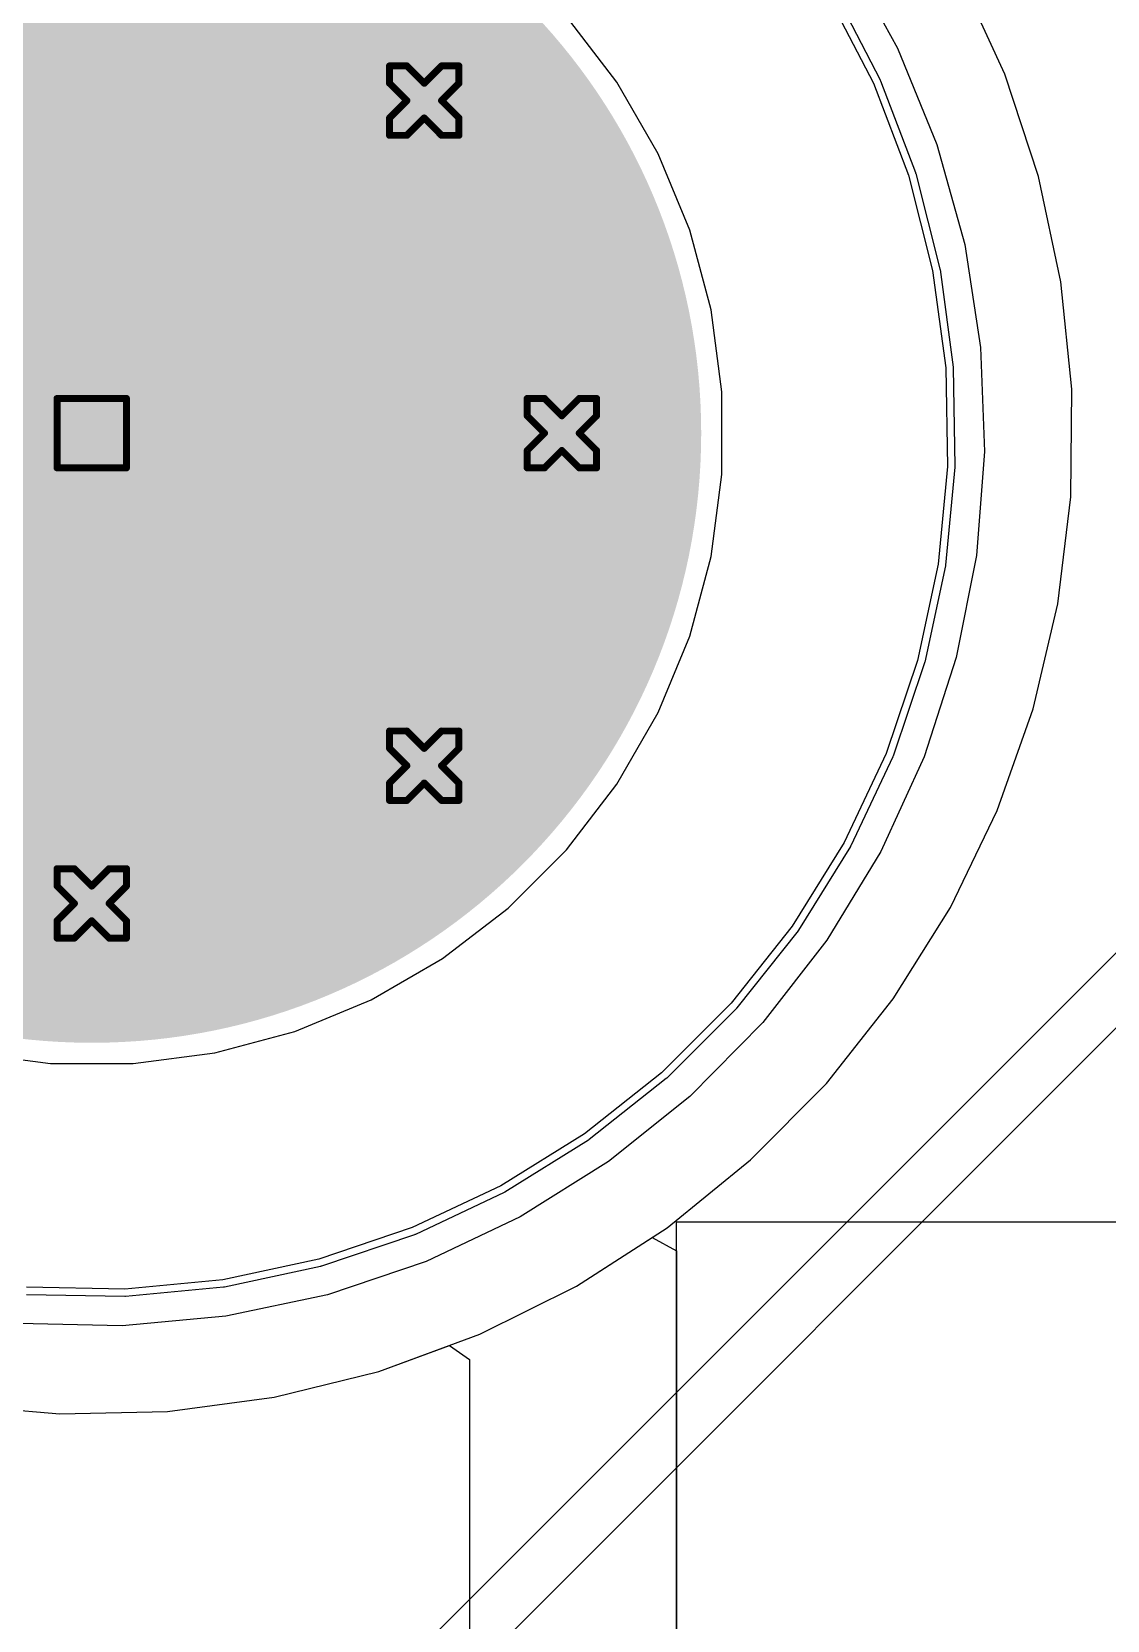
# Model space of a CAD drawing. Header units: inches. Extents: x 0 to 5379, y 0 to 5429.
# Drawn here: x 5.56 to 13.43, y 205.31 to 216.94 of the extents above; entities that cross this region are included whole.
import ezdxf

# ---------------------------------------------------------------- set-up
doc = ezdxf.new("R2010")
doc.units = ezdxf.units.IN
for name, color, linetype in [('Bottom Layer', 5, 'Continuous'), ('Bottom Solder', 6, 'Continuous'), ('Drill Drawing', 1, 'Continuous'), ('GND01', 16, 'Continuous'), ('GND02', 76, 'Continuous'), ('Multi-Layer', 9, 'Continuous'), ('Pad Holes', 156, 'Continuous'), ('PWR', 156, 'Continuous'), ('SIG 01', 90, 'Continuous'), ('Top Layer', 1, 'Continuous'), ('Top Solder', 216, 'Continuous'), ('Via Holes', 16, 'Continuous')]:
    doc.layers.add(name, color=color, linetype=linetype)

msp = doc.modelspace()

# ---------------------------------------------------------------- hatches: boundary and pattern name
at = {"layer": 'Bottom Layer'}
h = msp.add_hatch(color=5, dxfattribs=at)
edge = h.paths.add_edge_path()
edge.add_arc((6, 214), 4.36, 0, 360)
h = msp.add_hatch(color=5, dxfattribs=at)
edge = h.paths.add_edge_path()
edge.add_arc((8.434, 216.434), 0.3, 0, 360)
h = msp.add_hatch(color=5, dxfattribs=at)
edge = h.paths.add_edge_path()
edge.add_arc((9.442, 214), 0.3, 0, 360)
h = msp.add_hatch(color=5, dxfattribs=at)
edge = h.paths.add_edge_path()
edge.add_arc((8.434, 211.566), 0.3, 0, 360)
h = msp.add_hatch(color=5, dxfattribs=at)
edge = h.paths.add_edge_path()
edge.add_arc((6, 210.558), 0.3, 0, 360)
at = {"layer": 'Bottom Solder'}
h = msp.add_hatch(color=6, dxfattribs=at)
edge = h.paths.add_edge_path()
edge.add_arc((6, 214), 4.462, 0, 360)
h = msp.add_hatch(color=6, dxfattribs=at)
edge = h.paths.add_edge_path()
edge.add_arc((8.434, 216.434), 0.402, 0, 360)
h = msp.add_hatch(color=6, dxfattribs=at)
edge = h.paths.add_edge_path()
edge.add_arc((9.442, 214), 0.402, 0, 360)
h = msp.add_hatch(color=6, dxfattribs=at)
edge = h.paths.add_edge_path()
edge.add_arc((8.434, 211.566), 0.402, 0, 360)
h = msp.add_hatch(color=6, dxfattribs=at)
edge = h.paths.add_edge_path()
edge.add_arc((6, 210.558), 0.402, 0, 360)
at = {"layer": 'GND01'}
h = msp.add_hatch(color=16, dxfattribs=at)
edge = h.paths.add_edge_path()
edge.add_arc((6, 214), 4.36, 0, 360)
h = msp.add_hatch(color=16, dxfattribs=at)
edge = h.paths.add_edge_path()
edge.add_arc((8.434, 216.434), 0.3, 0, 360)
h = msp.add_hatch(color=16, dxfattribs=at)
edge = h.paths.add_edge_path()
edge.add_arc((9.442, 214), 0.3, 0, 360)
h = msp.add_hatch(color=16, dxfattribs=at)
edge = h.paths.add_edge_path()
edge.add_arc((8.434, 211.566), 0.3, 0, 360)
h = msp.add_hatch(color=16, dxfattribs=at)
edge = h.paths.add_edge_path()
edge.add_arc((6, 210.558), 0.3, 0, 360)
at = {"layer": 'GND02'}
h = msp.add_hatch(color=76, dxfattribs=at)
edge = h.paths.add_edge_path()
edge.add_arc((6, 214), 4.36, 0, 360)
h = msp.add_hatch(color=76, dxfattribs=at)
edge = h.paths.add_edge_path()
edge.add_arc((8.434, 216.434), 0.3, 0, 360)
h = msp.add_hatch(color=76, dxfattribs=at)
edge = h.paths.add_edge_path()
edge.add_arc((9.442, 214), 0.3, 0, 360)
h = msp.add_hatch(color=76, dxfattribs=at)
edge = h.paths.add_edge_path()
edge.add_arc((8.434, 211.566), 0.3, 0, 360)
h = msp.add_hatch(color=76, dxfattribs=at)
edge = h.paths.add_edge_path()
edge.add_arc((6, 210.558), 0.3, 0, 360)
at = {"layer": 'Multi-Layer'}
h = msp.add_hatch(color=9, dxfattribs=at)
edge = h.paths.add_edge_path()
edge.add_arc((6, 214), 4.36, 0, 360)
at = {"layer": 'Pad Holes'}
h = msp.add_hatch(color=7, dxfattribs=at)
edge = h.paths.add_edge_path()
edge.add_arc((6, 214), 2.5, 0, 360)
at = {"layer": 'PWR'}
h = msp.add_hatch(color=156, dxfattribs=at)
edge = h.paths.add_edge_path()
edge.add_arc((6, 214), 4.36, 0, 360)
h = msp.add_hatch(color=156, dxfattribs=at)
edge = h.paths.add_edge_path()
edge.add_arc((8.434, 216.434), 0.3, 0, 360)
h = msp.add_hatch(color=156, dxfattribs=at)
edge = h.paths.add_edge_path()
edge.add_arc((9.442, 214), 0.3, 0, 360)
h = msp.add_hatch(color=156, dxfattribs=at)
edge = h.paths.add_edge_path()
edge.add_arc((8.434, 211.566), 0.3, 0, 360)
h = msp.add_hatch(color=156, dxfattribs=at)
edge = h.paths.add_edge_path()
edge.add_arc((6, 210.558), 0.3, 0, 360)
at = {"layer": 'SIG 01'}
h = msp.add_hatch(color=90, dxfattribs=at)
edge = h.paths.add_edge_path()
edge.add_arc((6, 214), 4.36, 0, 360)
h = msp.add_hatch(color=90, dxfattribs=at)
edge = h.paths.add_edge_path()
edge.add_arc((8.434, 216.434), 0.3, 0, 360)
h = msp.add_hatch(color=90, dxfattribs=at)
edge = h.paths.add_edge_path()
edge.add_arc((9.442, 214), 0.3, 0, 360)
h = msp.add_hatch(color=90, dxfattribs=at)
edge = h.paths.add_edge_path()
edge.add_arc((8.434, 211.566), 0.3, 0, 360)
h = msp.add_hatch(color=90, dxfattribs=at)
edge = h.paths.add_edge_path()
edge.add_arc((6, 210.558), 0.3, 0, 360)
at = {"layer": 'Top Layer'}
h = msp.add_hatch(color=1, dxfattribs=at)
edge = h.paths.add_edge_path()
edge.add_arc((6, 214), 4.36, 0, 360)
h = msp.add_hatch(color=1, dxfattribs=at)
edge = h.paths.add_edge_path()
edge.add_arc((8.434, 216.434), 0.3, 0, 360)
h = msp.add_hatch(color=1, dxfattribs=at)
edge = h.paths.add_edge_path()
edge.add_arc((9.442, 214), 0.3, 0, 360)
h = msp.add_hatch(color=1, dxfattribs=at)
edge = h.paths.add_edge_path()
edge.add_arc((8.434, 211.566), 0.3, 0, 360)
h = msp.add_hatch(color=1, dxfattribs=at)
edge = h.paths.add_edge_path()
edge.add_arc((6, 210.558), 0.3, 0, 360)
at = {"layer": 'Top Solder'}
h = msp.add_hatch(color=216, dxfattribs=at)
edge = h.paths.add_edge_path()
edge.add_arc((6, 214), 4.462, 0, 360)
h = msp.add_hatch(color=216, dxfattribs=at)
edge = h.paths.add_edge_path()
edge.add_arc((8.434, 216.434), 0.402, 0, 360)
h = msp.add_hatch(color=216, dxfattribs=at)
edge = h.paths.add_edge_path()
edge.add_arc((9.442, 214), 0.402, 0, 360)
h = msp.add_hatch(color=216, dxfattribs=at)
edge = h.paths.add_edge_path()
edge.add_arc((8.434, 211.566), 0.402, 0, 360)
h = msp.add_hatch(color=216, dxfattribs=at)
edge = h.paths.add_edge_path()
edge.add_arc((6, 210.558), 0.402, 0, 360)
at = {"layer": 'Via Holes'}
h = msp.add_hatch(color=7, dxfattribs=at)
edge = h.paths.add_edge_path()
edge.add_arc((8.434, 216.434), 0.15, 0, 360)
h = msp.add_hatch(color=7, dxfattribs=at)
edge = h.paths.add_edge_path()
edge.add_arc((9.442, 214), 0.15, 0, 360)
h = msp.add_hatch(color=7, dxfattribs=at)
edge = h.paths.add_edge_path()
edge.add_arc((8.434, 211.566), 0.15, 0, 360)
h = msp.add_hatch(color=7, dxfattribs=at)
edge = h.paths.add_edge_path()
edge.add_arc((6, 210.558), 0.15, 0, 360)

# ---------------------------------------------------------------- linework, layer by layer
at = {"layer": 'Bottom Layer'}
for p, q in [((11.531, 217.487), (11.899, 216.819)), ((12.684, 216.627), (12.355, 217.344)), ((12.684, 216.627), (12.355, 217.344)), ((11.392, 217.2), (11.723, 216.561)), ((11.899, 216.819), (12.187, 216.114)), ((12.932, 215.878), (12.684, 216.627)), ((12.932, 215.878), (12.684, 216.627)), ((11.723, 216.561), (11.979, 215.888)), ((12.187, 216.114), (12.391, 215.38)), ((11.979, 215.888), (12.156, 215.19)), ((13.096, 215.107), (12.932, 215.878)), ((13.096, 215.107), (12.932, 215.878)), ((12.391, 215.38), (12.508, 214.627)), ((12.156, 215.19), (12.252, 214.477)), ((13.175, 214.322), (13.096, 215.107)), ((13.175, 214.322), (13.096, 215.107)), ((12.508, 214.627), (12.537, 213.865)), ((12.252, 214.477), (12.265, 213.757)), ((13.167, 213.533), (13.175, 214.322)), ((13.167, 213.533), (13.175, 214.322)), ((12.537, 213.865), (12.477, 213.105)), ((12.265, 213.757), (12.196, 213.04)), ((13.072, 212.75), (13.167, 213.533)), ((13.072, 212.75), (13.167, 213.533)), ((12.196, 213.04), (12.045, 212.336)), ((12.477, 213.105), (12.328, 212.358)), ((12.892, 211.982), (13.072, 212.75)), ((12.892, 211.982), (13.072, 212.75)), ((12.045, 212.336), (11.815, 211.655)), ((12.328, 212.358), (12.094, 211.632)), ((12.63, 211.238), (12.892, 211.982)), ((12.63, 211.238), (12.892, 211.982)), ((11.815, 211.655), (11.508, 211.004)), ((12.094, 211.632), (11.777, 210.939)), ((12.287, 210.528), (12.63, 211.238)), ((12.287, 210.528), (12.63, 211.238)), ((11.508, 211.004), (11.128, 210.392)), ((11.777, 210.939), (11.382, 210.288)), ((11.868, 209.86), (12.287, 210.528)), ((11.868, 209.86), (12.287, 210.528)), ((11.128, 210.392), (10.681, 209.828)), ((11.382, 210.288), (10.913, 209.687)), ((11.379, 209.241), (11.868, 209.86)), ((11.379, 209.241), (11.868, 209.86)), ((10.681, 209.828), (10.172, 209.319)), ((10.913, 209.687), (10.378, 209.144)), ((10.172, 209.319), (9.608, 208.872)), ((10.824, 208.68), (11.379, 209.241)), ((10.824, 208.68), (11.379, 209.241)), ((10.378, 209.144), (9.783, 208.668)), ((9.608, 208.872), (8.996, 208.492)), ((9.783, 208.668), (9.137, 208.264)), ((10.212, 208.183), (10.824, 208.68)), ((10.212, 208.183), (10.824, 208.68)), ((8.996, 208.492), (8.345, 208.185)), ((9.137, 208.264), (8.448, 207.938)), ((8.345, 208.185), (7.663, 207.955)), ((9.548, 207.756), (10.212, 208.183)), ((9.548, 207.756), (10.212, 208.183)), ((7.663, 207.955), (6.959, 207.804)), ((8.448, 207.938), (7.726, 207.694)), ((6.959, 207.804), (6.243, 207.735)), ((6.243, 207.735), (5.523, 207.748)), ((7.726, 207.694), (6.981, 207.536)), ((8.842, 207.405), (9.548, 207.756)), ((8.842, 207.405), (9.548, 207.756)), ((6.981, 207.536), (6.222, 207.466)), ((6.222, 207.466), (5.46, 207.484)), ((8.102, 207.133), (8.842, 207.405)), ((8.102, 207.133), (8.842, 207.405)), ((7.336, 206.944), (8.102, 207.133)), ((7.336, 206.944), (8.102, 207.133)), ((4.98, 206.891), (5.765, 206.822)), ((4.98, 206.891), (5.765, 206.822)), ((5.765, 206.822), (6.554, 206.84)), ((5.765, 206.822), (6.554, 206.84)), ((6.554, 206.84), (7.336, 206.944)), ((6.554, 206.84), (7.336, 206.944))]:
    msp.add_line(p, q, dxfattribs=at)
at = {"layer": 'Bottom Solder'}
for p, q in [((11.441, 217.225), (11.772, 216.586)), ((11.772, 216.586), (11.773, 216.583)), ((11.773, 216.583), (11.775, 216.58)), ((11.775, 216.58), (12.031, 215.907)), ((12.031, 215.907), (12.031, 215.904)), ((12.031, 215.904), (12.033, 215.901)), ((12.033, 215.901), (12.21, 215.203)), ((12.21, 215.203), (12.209, 215.2)), ((12.209, 215.2), (12.211, 215.197)), ((12.211, 215.197), (12.307, 214.484)), ((12.307, 214.484), (12.306, 214.481)), ((12.306, 214.481), (12.307, 214.478)), ((12.307, 214.478), (12.32, 213.758)), ((12.32, 213.752), (12.251, 213.035)), ((12.32, 213.758), (12.319, 213.755)), ((12.319, 213.755), (12.32, 213.752)), ((12.25, 213.029), (12.099, 212.325)), ((12.251, 213.035), (12.25, 213.032)), ((12.25, 213.032), (12.25, 213.029)), ((12.098, 212.319), (11.867, 211.637)), ((12.099, 212.325), (12.097, 212.322)), ((12.097, 212.322), (12.098, 212.319)), ((11.865, 211.631), (11.558, 210.98)), ((11.867, 211.637), (11.865, 211.634)), ((11.865, 211.634), (11.865, 211.631)), ((11.555, 210.974), (11.175, 210.363)), ((11.558, 210.98), (11.555, 210.978)), ((11.555, 210.978), (11.555, 210.974)), ((11.171, 210.358), (10.724, 209.794)), ((11.172, 210.361), (11.171, 210.358)), ((11.175, 210.363), (11.172, 210.361)), ((10.72, 209.789), (10.211, 209.28)), ((10.721, 209.792), (10.72, 209.789)), ((10.724, 209.794), (10.721, 209.792)), ((10.208, 209.279), (10.206, 209.276)), ((10.211, 209.28), (10.208, 209.279)), ((10.206, 209.276), (9.642, 208.829)), ((9.637, 208.825), (9.025, 208.445)), ((9.639, 208.828), (9.637, 208.825)), ((9.642, 208.829), (9.639, 208.828)), ((9.02, 208.442), (8.369, 208.135)), ((9.022, 208.445), (9.02, 208.442)), ((9.025, 208.445), (9.022, 208.445)), ((8.363, 208.133), (7.681, 207.902)), ((8.365, 208.135), (8.363, 208.133)), ((8.369, 208.135), (8.365, 208.135)), ((7.675, 207.901), (6.971, 207.75)), ((7.677, 207.903), (7.675, 207.901)), ((7.681, 207.902), (7.677, 207.903)), ((6.242, 207.68), (5.522, 207.693)), ((6.245, 207.681), (6.242, 207.68)), ((6.248, 207.68), (6.245, 207.681)), ((6.965, 207.749), (6.248, 207.68)), ((6.968, 207.75), (6.965, 207.749)), ((6.971, 207.75), (6.968, 207.75))]:
    msp.add_line(p, q, dxfattribs=at)
at = {"layer": 'Drill Drawing'}
for points in [[(8.18, 216.561, 0.0508, 0.0508, 0), (8.18, 216.688, 0.0508, 0.0508, 0)], [(8.18, 216.688, 0.0508, 0.0508, 0), (8.307, 216.688, 0.0508, 0.0508, 0)], [(8.307, 216.688, 0.0508, 0.0508, 0), (8.434, 216.561, 0.0508, 0.0508, 0)], [(8.434, 216.561, 0.0508, 0.0508, 0), (8.561, 216.688, 0.0508, 0.0508, 0)], [(8.561, 216.688, 0.0508, 0.0508, 0), (8.688, 216.688, 0.0508, 0.0508, 0)], [(8.688, 216.561, 0.0508, 0.0508, 0), (8.688, 216.688, 0.0508, 0.0508, 0)], [(8.18, 216.561, 0.0508, 0.0508, 0), (8.307, 216.434, 0.0508, 0.0508, 0)], [(8.561, 216.434, 0.0508, 0.0508, 0), (8.688, 216.561, 0.0508, 0.0508, 0)], [(8.18, 216.307, 0.0508, 0.0508, 0), (8.307, 216.434, 0.0508, 0.0508, 0)], [(8.561, 216.434, 0.0508, 0.0508, 0), (8.688, 216.307, 0.0508, 0.0508, 0)], [(8.18, 216.18, 0.0508, 0.0508, 0), (8.18, 216.307, 0.0508, 0.0508, 0)], [(8.307, 216.18, 0.0508, 0.0508, 0), (8.434, 216.307, 0.0508, 0.0508, 0)], [(8.434, 216.307, 0.0508, 0.0508, 0), (8.561, 216.18, 0.0508, 0.0508, 0)], [(8.688, 216.18, 0.0508, 0.0508, 0), (8.688, 216.307, 0.0508, 0.0508, 0)], [(8.18, 216.18, 0.0508, 0.0508, 0), (8.307, 216.18, 0.0508, 0.0508, 0)], [(8.561, 216.18, 0.0508, 0.0508, 0), (8.688, 216.18, 0.0508, 0.0508, 0)], [(5.746, 214.254, 0.0508, 0.0508, 0), (6.254, 214.254, 0.0508, 0.0508, 0)], [(5.746, 213.746, 0.0508, 0.0508, 0), (5.746, 214.254, 0.0508, 0.0508, 0)], [(6.254, 213.746, 0.0508, 0.0508, 0), (6.254, 214.254, 0.0508, 0.0508, 0)], [(9.188, 214.127, 0.0508, 0.0508, 0), (9.188, 214.254, 0.0508, 0.0508, 0)], [(9.188, 214.254, 0.0508, 0.0508, 0), (9.315, 214.254, 0.0508, 0.0508, 0)], [(9.315, 214.254, 0.0508, 0.0508, 0), (9.442, 214.127, 0.0508, 0.0508, 0)], [(9.442, 214.127, 0.0508, 0.0508, 0), (9.569, 214.254, 0.0508, 0.0508, 0)], [(9.569, 214.254, 0.0508, 0.0508, 0), (9.696, 214.254, 0.0508, 0.0508, 0)], [(9.696, 214.127, 0.0508, 0.0508, 0), (9.696, 214.254, 0.0508, 0.0508, 0)], [(9.188, 214.127, 0.0508, 0.0508, 0), (9.315, 214, 0.0508, 0.0508, 0)], [(9.569, 214, 0.0508, 0.0508, 0), (9.696, 214.127, 0.0508, 0.0508, 0)], [(9.188, 213.873, 0.0508, 0.0508, 0), (9.315, 214, 0.0508, 0.0508, 0)], [(9.569, 214, 0.0508, 0.0508, 0), (9.696, 213.873, 0.0508, 0.0508, 0)], [(9.188, 213.746, 0.0508, 0.0508, 0), (9.188, 213.873, 0.0508, 0.0508, 0)], [(9.315, 213.746, 0.0508, 0.0508, 0), (9.442, 213.873, 0.0508, 0.0508, 0)], [(9.442, 213.873, 0.0508, 0.0508, 0), (9.569, 213.746, 0.0508, 0.0508, 0)], [(9.696, 213.746, 0.0508, 0.0508, 0), (9.696, 213.873, 0.0508, 0.0508, 0)], [(5.746, 213.746, 0.0508, 0.0508, 0), (6.254, 213.746, 0.0508, 0.0508, 0)], [(9.188, 213.746, 0.0508, 0.0508, 0), (9.315, 213.746, 0.0508, 0.0508, 0)], [(9.569, 213.746, 0.0508, 0.0508, 0), (9.696, 213.746, 0.0508, 0.0508, 0)], [(8.18, 211.693, 0.0508, 0.0508, 0), (8.18, 211.82, 0.0508, 0.0508, 0)], [(8.18, 211.82, 0.0508, 0.0508, 0), (8.307, 211.82, 0.0508, 0.0508, 0)], [(8.307, 211.82, 0.0508, 0.0508, 0), (8.434, 211.693, 0.0508, 0.0508, 0)], [(8.434, 211.693, 0.0508, 0.0508, 0), (8.561, 211.82, 0.0508, 0.0508, 0)], [(8.561, 211.82, 0.0508, 0.0508, 0), (8.688, 211.82, 0.0508, 0.0508, 0)], [(8.688, 211.693, 0.0508, 0.0508, 0), (8.688, 211.82, 0.0508, 0.0508, 0)], [(8.18, 211.693, 0.0508, 0.0508, 0), (8.307, 211.566, 0.0508, 0.0508, 0)], [(8.561, 211.566, 0.0508, 0.0508, 0), (8.688, 211.693, 0.0508, 0.0508, 0)], [(8.18, 211.439, 0.0508, 0.0508, 0), (8.307, 211.566, 0.0508, 0.0508, 0)], [(8.561, 211.566, 0.0508, 0.0508, 0), (8.688, 211.439, 0.0508, 0.0508, 0)], [(8.18, 211.312, 0.0508, 0.0508, 0), (8.18, 211.439, 0.0508, 0.0508, 0)], [(8.307, 211.312, 0.0508, 0.0508, 0), (8.434, 211.439, 0.0508, 0.0508, 0)], [(8.434, 211.439, 0.0508, 0.0508, 0), (8.561, 211.312, 0.0508, 0.0508, 0)], [(8.688, 211.312, 0.0508, 0.0508, 0), (8.688, 211.439, 0.0508, 0.0508, 0)], [(8.18, 211.312, 0.0508, 0.0508, 0), (8.307, 211.312, 0.0508, 0.0508, 0)], [(8.561, 211.312, 0.0508, 0.0508, 0), (8.688, 211.312, 0.0508, 0.0508, 0)], [(5.746, 210.685, 0.0508, 0.0508, 0), (5.746, 210.812, 0.0508, 0.0508, 0)], [(5.746, 210.812, 0.0508, 0.0508, 0), (5.873, 210.812, 0.0508, 0.0508, 0)], [(5.873, 210.812, 0.0508, 0.0508, 0), (6, 210.685, 0.0508, 0.0508, 0)], [(6, 210.685, 0.0508, 0.0508, 0), (6.127, 210.812, 0.0508, 0.0508, 0)], [(6.127, 210.812, 0.0508, 0.0508, 0), (6.254, 210.812, 0.0508, 0.0508, 0)], [(6.254, 210.685, 0.0508, 0.0508, 0), (6.254, 210.812, 0.0508, 0.0508, 0)], [(5.746, 210.685, 0.0508, 0.0508, 0), (5.873, 210.558, 0.0508, 0.0508, 0)], [(6.127, 210.558, 0.0508, 0.0508, 0), (6.254, 210.685, 0.0508, 0.0508, 0)], [(5.746, 210.431, 0.0508, 0.0508, 0), (5.873, 210.558, 0.0508, 0.0508, 0)], [(6.127, 210.558, 0.0508, 0.0508, 0), (6.254, 210.431, 0.0508, 0.0508, 0)], [(5.746, 210.304, 0.0508, 0.0508, 0), (5.746, 210.431, 0.0508, 0.0508, 0)], [(5.873, 210.304, 0.0508, 0.0508, 0), (6, 210.431, 0.0508, 0.0508, 0)], [(6, 210.431, 0.0508, 0.0508, 0), (6.127, 210.304, 0.0508, 0.0508, 0)], [(6.254, 210.304, 0.0508, 0.0508, 0), (6.254, 210.431, 0.0508, 0.0508, 0)], [(5.746, 210.304, 0.0508, 0.0508, 0), (5.873, 210.304, 0.0508, 0.0508, 0)], [(6.127, 210.304, 0.0508, 0.0508, 0), (6.254, 210.304, 0.0508, 0.0508, 0)]]:
    msp.add_lwpolyline(points, format="xyseb", dxfattribs=at)
for points in [[(8.167, 216.688, 0.0254, 0.0254, 1), (8.193, 216.688, 0.0254, 0.0254, 1)], [(8.167, 216.688, 0.0254, 0.0254, 1), (8.193, 216.688, 0.0254, 0.0254, 1)], [(8.294, 216.688, 0.0254, 0.0254, 1), (8.32, 216.688, 0.0254, 0.0254, 1)], [(8.294, 216.688, 0.0254, 0.0254, 1), (8.32, 216.688, 0.0254, 0.0254, 1)], [(8.548, 216.688, 0.0254, 0.0254, 1), (8.574, 216.688, 0.0254, 0.0254, 1)], [(8.548, 216.688, 0.0254, 0.0254, 1), (8.574, 216.688, 0.0254, 0.0254, 1)], [(8.675, 216.688, 0.0254, 0.0254, 1), (8.701, 216.688, 0.0254, 0.0254, 1)], [(8.675, 216.688, 0.0254, 0.0254, 1), (8.701, 216.688, 0.0254, 0.0254, 1)], [(8.167, 216.561, 0.0254, 0.0254, 1), (8.193, 216.561, 0.0254, 0.0254, 1)], [(8.167, 216.561, 0.0254, 0.0254, 1), (8.193, 216.561, 0.0254, 0.0254, 1)], [(8.421, 216.561, 0.0254, 0.0254, 1), (8.447, 216.561, 0.0254, 0.0254, 1)], [(8.421, 216.561, 0.0254, 0.0254, 1), (8.447, 216.561, 0.0254, 0.0254, 1)], [(8.675, 216.561, 0.0254, 0.0254, 1), (8.701, 216.561, 0.0254, 0.0254, 1)], [(8.675, 216.561, 0.0254, 0.0254, 1), (8.701, 216.561, 0.0254, 0.0254, 1)], [(8.294, 216.434, 0.0254, 0.0254, 1), (8.32, 216.434, 0.0254, 0.0254, 1)], [(8.294, 216.434, 0.0254, 0.0254, 1), (8.32, 216.434, 0.0254, 0.0254, 1)], [(8.548, 216.434, 0.0254, 0.0254, 1), (8.574, 216.434, 0.0254, 0.0254, 1)], [(8.548, 216.434, 0.0254, 0.0254, 1), (8.574, 216.434, 0.0254, 0.0254, 1)], [(8.167, 216.307, 0.0254, 0.0254, 1), (8.193, 216.307, 0.0254, 0.0254, 1)], [(8.167, 216.307, 0.0254, 0.0254, 1), (8.193, 216.307, 0.0254, 0.0254, 1)], [(8.421, 216.307, 0.0254, 0.0254, 1), (8.447, 216.307, 0.0254, 0.0254, 1)], [(8.421, 216.307, 0.0254, 0.0254, 1), (8.447, 216.307, 0.0254, 0.0254, 1)], [(8.675, 216.307, 0.0254, 0.0254, 1), (8.701, 216.307, 0.0254, 0.0254, 1)], [(8.675, 216.307, 0.0254, 0.0254, 1), (8.701, 216.307, 0.0254, 0.0254, 1)], [(8.167, 216.18, 0.0254, 0.0254, 1), (8.193, 216.18, 0.0254, 0.0254, 1)], [(8.167, 216.18, 0.0254, 0.0254, 1), (8.193, 216.18, 0.0254, 0.0254, 1)], [(8.294, 216.18, 0.0254, 0.0254, 1), (8.32, 216.18, 0.0254, 0.0254, 1)], [(8.294, 216.18, 0.0254, 0.0254, 1), (8.32, 216.18, 0.0254, 0.0254, 1)], [(8.548, 216.18, 0.0254, 0.0254, 1), (8.574, 216.18, 0.0254, 0.0254, 1)], [(8.548, 216.18, 0.0254, 0.0254, 1), (8.574, 216.18, 0.0254, 0.0254, 1)], [(8.675, 216.18, 0.0254, 0.0254, 1), (8.701, 216.18, 0.0254, 0.0254, 1)], [(8.675, 216.18, 0.0254, 0.0254, 1), (8.701, 216.18, 0.0254, 0.0254, 1)], [(5.733, 214.254, 0.0254, 0.0254, 1), (5.759, 214.254, 0.0254, 0.0254, 1)], [(5.733, 214.254, 0.0254, 0.0254, 1), (5.759, 214.254, 0.0254, 0.0254, 1)], [(6.241, 214.254, 0.0254, 0.0254, 1), (6.267, 214.254, 0.0254, 0.0254, 1)], [(6.241, 214.254, 0.0254, 0.0254, 1), (6.267, 214.254, 0.0254, 0.0254, 1)], [(9.175, 214.254, 0.0254, 0.0254, 1), (9.201, 214.254, 0.0254, 0.0254, 1)], [(9.175, 214.254, 0.0254, 0.0254, 1), (9.201, 214.254, 0.0254, 0.0254, 1)], [(9.302, 214.254, 0.0254, 0.0254, 1), (9.328, 214.254, 0.0254, 0.0254, 1)], [(9.302, 214.254, 0.0254, 0.0254, 1), (9.328, 214.254, 0.0254, 0.0254, 1)], [(9.556, 214.254, 0.0254, 0.0254, 1), (9.582, 214.254, 0.0254, 0.0254, 1)], [(9.556, 214.254, 0.0254, 0.0254, 1), (9.582, 214.254, 0.0254, 0.0254, 1)], [(9.683, 214.254, 0.0254, 0.0254, 1), (9.709, 214.254, 0.0254, 0.0254, 1)], [(9.683, 214.254, 0.0254, 0.0254, 1), (9.709, 214.254, 0.0254, 0.0254, 1)], [(9.175, 214.127, 0.0254, 0.0254, 1), (9.201, 214.127, 0.0254, 0.0254, 1)], [(9.175, 214.127, 0.0254, 0.0254, 1), (9.201, 214.127, 0.0254, 0.0254, 1)], [(9.429, 214.127, 0.0254, 0.0254, 1), (9.455, 214.127, 0.0254, 0.0254, 1)], [(9.429, 214.127, 0.0254, 0.0254, 1), (9.455, 214.127, 0.0254, 0.0254, 1)], [(9.683, 214.127, 0.0254, 0.0254, 1), (9.709, 214.127, 0.0254, 0.0254, 1)], [(9.683, 214.127, 0.0254, 0.0254, 1), (9.709, 214.127, 0.0254, 0.0254, 1)], [(9.302, 214, 0.0254, 0.0254, 1), (9.328, 214, 0.0254, 0.0254, 1)], [(9.302, 214, 0.0254, 0.0254, 1), (9.328, 214, 0.0254, 0.0254, 1)], [(9.556, 214, 0.0254, 0.0254, 1), (9.582, 214, 0.0254, 0.0254, 1)], [(9.556, 214, 0.0254, 0.0254, 1), (9.582, 214, 0.0254, 0.0254, 1)], [(9.175, 213.873, 0.0254, 0.0254, 1), (9.201, 213.873, 0.0254, 0.0254, 1)], [(9.175, 213.873, 0.0254, 0.0254, 1), (9.201, 213.873, 0.0254, 0.0254, 1)], [(9.429, 213.873, 0.0254, 0.0254, 1), (9.455, 213.873, 0.0254, 0.0254, 1)], [(9.429, 213.873, 0.0254, 0.0254, 1), (9.455, 213.873, 0.0254, 0.0254, 1)], [(9.683, 213.873, 0.0254, 0.0254, 1), (9.709, 213.873, 0.0254, 0.0254, 1)], [(9.683, 213.873, 0.0254, 0.0254, 1), (9.709, 213.873, 0.0254, 0.0254, 1)], [(5.733, 213.746, 0.0254, 0.0254, 1), (5.759, 213.746, 0.0254, 0.0254, 1)], [(5.733, 213.746, 0.0254, 0.0254, 1), (5.759, 213.746, 0.0254, 0.0254, 1)], [(6.241, 213.746, 0.0254, 0.0254, 1), (6.267, 213.746, 0.0254, 0.0254, 1)], [(6.241, 213.746, 0.0254, 0.0254, 1), (6.267, 213.746, 0.0254, 0.0254, 1)], [(9.175, 213.746, 0.0254, 0.0254, 1), (9.201, 213.746, 0.0254, 0.0254, 1)], [(9.175, 213.746, 0.0254, 0.0254, 1), (9.201, 213.746, 0.0254, 0.0254, 1)], [(9.302, 213.746, 0.0254, 0.0254, 1), (9.328, 213.746, 0.0254, 0.0254, 1)], [(9.302, 213.746, 0.0254, 0.0254, 1), (9.328, 213.746, 0.0254, 0.0254, 1)], [(9.556, 213.746, 0.0254, 0.0254, 1), (9.582, 213.746, 0.0254, 0.0254, 1)], [(9.556, 213.746, 0.0254, 0.0254, 1), (9.582, 213.746, 0.0254, 0.0254, 1)], [(9.683, 213.746, 0.0254, 0.0254, 1), (9.709, 213.746, 0.0254, 0.0254, 1)], [(9.683, 213.746, 0.0254, 0.0254, 1), (9.709, 213.746, 0.0254, 0.0254, 1)], [(8.167, 211.82, 0.0254, 0.0254, 1), (8.193, 211.82, 0.0254, 0.0254, 1)], [(8.167, 211.82, 0.0254, 0.0254, 1), (8.193, 211.82, 0.0254, 0.0254, 1)], [(8.294, 211.82, 0.0254, 0.0254, 1), (8.32, 211.82, 0.0254, 0.0254, 1)], [(8.294, 211.82, 0.0254, 0.0254, 1), (8.32, 211.82, 0.0254, 0.0254, 1)], [(8.548, 211.82, 0.0254, 0.0254, 1), (8.574, 211.82, 0.0254, 0.0254, 1)], [(8.548, 211.82, 0.0254, 0.0254, 1), (8.574, 211.82, 0.0254, 0.0254, 1)], [(8.675, 211.82, 0.0254, 0.0254, 1), (8.701, 211.82, 0.0254, 0.0254, 1)], [(8.675, 211.82, 0.0254, 0.0254, 1), (8.701, 211.82, 0.0254, 0.0254, 1)], [(8.167, 211.693, 0.0254, 0.0254, 1), (8.193, 211.693, 0.0254, 0.0254, 1)], [(8.167, 211.693, 0.0254, 0.0254, 1), (8.193, 211.693, 0.0254, 0.0254, 1)], [(8.421, 211.693, 0.0254, 0.0254, 1), (8.447, 211.693, 0.0254, 0.0254, 1)], [(8.421, 211.693, 0.0254, 0.0254, 1), (8.447, 211.693, 0.0254, 0.0254, 1)], [(8.675, 211.693, 0.0254, 0.0254, 1), (8.701, 211.693, 0.0254, 0.0254, 1)], [(8.675, 211.693, 0.0254, 0.0254, 1), (8.701, 211.693, 0.0254, 0.0254, 1)], [(8.294, 211.566, 0.0254, 0.0254, 1), (8.32, 211.566, 0.0254, 0.0254, 1)], [(8.294, 211.566, 0.0254, 0.0254, 1), (8.32, 211.566, 0.0254, 0.0254, 1)], [(8.548, 211.566, 0.0254, 0.0254, 1), (8.574, 211.566, 0.0254, 0.0254, 1)], [(8.548, 211.566, 0.0254, 0.0254, 1), (8.574, 211.566, 0.0254, 0.0254, 1)], [(8.167, 211.439, 0.0254, 0.0254, 1), (8.193, 211.439, 0.0254, 0.0254, 1)], [(8.167, 211.439, 0.0254, 0.0254, 1), (8.193, 211.439, 0.0254, 0.0254, 1)], [(8.421, 211.439, 0.0254, 0.0254, 1), (8.447, 211.439, 0.0254, 0.0254, 1)], [(8.421, 211.439, 0.0254, 0.0254, 1), (8.447, 211.439, 0.0254, 0.0254, 1)], [(8.675, 211.439, 0.0254, 0.0254, 1), (8.701, 211.439, 0.0254, 0.0254, 1)], [(8.675, 211.439, 0.0254, 0.0254, 1), (8.701, 211.439, 0.0254, 0.0254, 1)], [(8.167, 211.312, 0.0254, 0.0254, 1), (8.193, 211.312, 0.0254, 0.0254, 1)], [(8.167, 211.312, 0.0254, 0.0254, 1), (8.193, 211.312, 0.0254, 0.0254, 1)], [(8.294, 211.312, 0.0254, 0.0254, 1), (8.32, 211.312, 0.0254, 0.0254, 1)], [(8.294, 211.312, 0.0254, 0.0254, 1), (8.32, 211.312, 0.0254, 0.0254, 1)], [(8.548, 211.312, 0.0254, 0.0254, 1), (8.574, 211.312, 0.0254, 0.0254, 1)], [(8.548, 211.312, 0.0254, 0.0254, 1), (8.574, 211.312, 0.0254, 0.0254, 1)], [(8.675, 211.312, 0.0254, 0.0254, 1), (8.701, 211.312, 0.0254, 0.0254, 1)], [(8.675, 211.312, 0.0254, 0.0254, 1), (8.701, 211.312, 0.0254, 0.0254, 1)], [(5.733, 210.812, 0.0254, 0.0254, 1), (5.759, 210.812, 0.0254, 0.0254, 1)], [(5.733, 210.812, 0.0254, 0.0254, 1), (5.759, 210.812, 0.0254, 0.0254, 1)], [(5.86, 210.812, 0.0254, 0.0254, 1), (5.886, 210.812, 0.0254, 0.0254, 1)], [(5.86, 210.812, 0.0254, 0.0254, 1), (5.886, 210.812, 0.0254, 0.0254, 1)], [(6.114, 210.812, 0.0254, 0.0254, 1), (6.14, 210.812, 0.0254, 0.0254, 1)], [(6.114, 210.812, 0.0254, 0.0254, 1), (6.14, 210.812, 0.0254, 0.0254, 1)], [(6.241, 210.812, 0.0254, 0.0254, 1), (6.267, 210.812, 0.0254, 0.0254, 1)], [(6.241, 210.812, 0.0254, 0.0254, 1), (6.267, 210.812, 0.0254, 0.0254, 1)], [(5.733, 210.685, 0.0254, 0.0254, 1), (5.759, 210.685, 0.0254, 0.0254, 1)], [(5.733, 210.685, 0.0254, 0.0254, 1), (5.759, 210.685, 0.0254, 0.0254, 1)], [(5.987, 210.685, 0.0254, 0.0254, 1), (6.013, 210.685, 0.0254, 0.0254, 1)], [(5.987, 210.685, 0.0254, 0.0254, 1), (6.013, 210.685, 0.0254, 0.0254, 1)], [(6.241, 210.685, 0.0254, 0.0254, 1), (6.267, 210.685, 0.0254, 0.0254, 1)], [(6.241, 210.685, 0.0254, 0.0254, 1), (6.267, 210.685, 0.0254, 0.0254, 1)], [(5.86, 210.558, 0.0254, 0.0254, 1), (5.886, 210.558, 0.0254, 0.0254, 1)], [(5.86, 210.558, 0.0254, 0.0254, 1), (5.886, 210.558, 0.0254, 0.0254, 1)], [(6.114, 210.558, 0.0254, 0.0254, 1), (6.14, 210.558, 0.0254, 0.0254, 1)], [(6.114, 210.558, 0.0254, 0.0254, 1), (6.14, 210.558, 0.0254, 0.0254, 1)], [(5.733, 210.431, 0.0254, 0.0254, 1), (5.759, 210.431, 0.0254, 0.0254, 1)], [(5.733, 210.431, 0.0254, 0.0254, 1), (5.759, 210.431, 0.0254, 0.0254, 1)], [(5.987, 210.431, 0.0254, 0.0254, 1), (6.013, 210.431, 0.0254, 0.0254, 1)], [(5.987, 210.431, 0.0254, 0.0254, 1), (6.013, 210.431, 0.0254, 0.0254, 1)], [(6.241, 210.431, 0.0254, 0.0254, 1), (6.267, 210.431, 0.0254, 0.0254, 1)], [(6.241, 210.431, 0.0254, 0.0254, 1), (6.267, 210.431, 0.0254, 0.0254, 1)], [(5.733, 210.304, 0.0254, 0.0254, 1), (5.759, 210.304, 0.0254, 0.0254, 1)], [(5.733, 210.304, 0.0254, 0.0254, 1), (5.759, 210.304, 0.0254, 0.0254, 1)], [(5.86, 210.304, 0.0254, 0.0254, 1), (5.886, 210.304, 0.0254, 0.0254, 1)], [(5.86, 210.304, 0.0254, 0.0254, 1), (5.886, 210.304, 0.0254, 0.0254, 1)], [(6.114, 210.304, 0.0254, 0.0254, 1), (6.14, 210.304, 0.0254, 0.0254, 1)], [(6.114, 210.304, 0.0254, 0.0254, 1), (6.14, 210.304, 0.0254, 0.0254, 1)], [(6.241, 210.304, 0.0254, 0.0254, 1), (6.267, 210.304, 0.0254, 0.0254, 1)], [(6.241, 210.304, 0.0254, 0.0254, 1), (6.267, 210.304, 0.0254, 0.0254, 1)]]:
    msp.add_lwpolyline(points, format="xyseb", close=True, dxfattribs=at)
at = {"layer": 'GND01'}
for p, q in [((9.845, 216.569), (9.476, 217.049)), ((10.147, 216.045), (9.845, 216.569)), ((10.379, 215.486), (10.147, 216.045)), ((10.535, 214.902), (10.379, 215.486)), ((10.614, 214.302), (10.535, 214.902)), ((10.614, 213.698), (10.614, 214.302)), ((10.535, 213.098), (10.614, 213.698)), ((10.379, 212.514), (10.535, 213.098)), ((10.147, 211.955), (10.379, 212.514)), ((9.845, 211.431), (10.147, 211.955)), ((9.476, 210.951), (9.845, 211.431)), ((9.049, 210.524), (9.476, 210.951)), ((8.569, 210.155), (9.049, 210.524)), ((8.045, 209.853), (8.569, 210.155)), ((7.486, 209.621), (8.045, 209.853)), ((6.902, 209.465), (7.486, 209.621)), ((5.098, 209.465), (5.698, 209.386)), ((6.302, 209.386), (6.902, 209.465)), ((5.698, 209.386), (6.302, 209.386))]:
    msp.add_line(p, q, dxfattribs=at)
at = {"layer": 'GND02'}
for p, q in [((9.845, 216.569), (9.476, 217.049)), ((10.147, 216.045), (9.845, 216.569)), ((10.379, 215.486), (10.147, 216.045)), ((10.535, 214.902), (10.379, 215.486)), ((10.614, 214.302), (10.535, 214.902)), ((10.614, 213.698), (10.614, 214.302)), ((10.535, 213.098), (10.614, 213.698)), ((10.379, 212.514), (10.535, 213.098)), ((10.147, 211.955), (10.379, 212.514)), ((9.845, 211.431), (10.147, 211.955)), ((9.476, 210.951), (9.845, 211.431)), ((9.049, 210.524), (9.476, 210.951)), ((8.569, 210.155), (9.049, 210.524)), ((8.045, 209.853), (8.569, 210.155)), ((7.486, 209.621), (8.045, 209.853)), ((6.902, 209.465), (7.486, 209.621)), ((5.098, 209.465), (5.698, 209.386)), ((6.302, 209.386), (6.902, 209.465)), ((5.698, 209.386), (6.302, 209.386))]:
    msp.add_line(p, q, dxfattribs=at)
at = {"layer": 'PWR'}
for p, q in [((9.845, 216.569), (9.476, 217.049)), ((10.147, 216.045), (9.845, 216.569)), ((10.379, 215.486), (10.147, 216.045)), ((10.535, 214.902), (10.379, 215.486)), ((10.614, 214.302), (10.535, 214.902)), ((10.614, 213.698), (10.614, 214.302)), ((10.535, 213.098), (10.614, 213.698)), ((10.379, 212.514), (10.535, 213.098)), ((10.147, 211.955), (10.379, 212.514)), ((9.845, 211.431), (10.147, 211.955)), ((9.476, 210.951), (9.845, 211.431)), ((9.049, 210.524), (9.476, 210.951)), ((8.569, 210.155), (9.049, 210.524)), ((8.045, 209.853), (8.569, 210.155)), ((7.486, 209.621), (8.045, 209.853)), ((6.902, 209.465), (7.486, 209.621)), ((5.098, 209.465), (5.698, 209.386)), ((6.302, 209.386), (6.902, 209.465)), ((5.698, 209.386), (6.302, 209.386))]:
    msp.add_line(p, q, dxfattribs=at)
at = {"layer": 'SIG 01'}
for p, q in [((14.186, 210.884), (6.286, 202.984)), ((6.561, 202.709), (14.461, 210.609))]:
    msp.add_line(p, q, dxfattribs=at)
at = {"layer": 'Top Layer'}
for p, q in [((11.531, 217.487), (11.899, 216.819)), ((12.684, 216.627), (12.355, 217.344)), ((11.392, 217.2), (11.723, 216.561)), ((11.899, 216.819), (12.187, 216.114)), ((12.932, 215.878), (12.684, 216.627)), ((11.723, 216.561), (11.979, 215.888)), ((12.187, 216.114), (12.391, 215.38)), ((11.979, 215.888), (12.156, 215.19)), ((13.096, 215.107), (12.932, 215.878)), ((12.391, 215.38), (12.508, 214.627)), ((12.156, 215.19), (12.252, 214.477)), ((13.175, 214.322), (13.096, 215.107)), ((12.508, 214.627), (12.537, 213.865)), ((12.252, 214.477), (12.265, 213.757)), ((13.167, 213.533), (13.175, 214.322)), ((12.537, 213.865), (12.477, 213.105)), ((12.265, 213.757), (12.196, 213.04)), ((13.072, 212.75), (13.167, 213.533)), ((12.196, 213.04), (12.045, 212.336)), ((12.477, 213.105), (12.328, 212.358)), ((12.892, 211.982), (13.072, 212.75)), ((12.045, 212.336), (11.815, 211.655)), ((12.328, 212.358), (12.094, 211.632)), ((12.63, 211.238), (12.892, 211.982)), ((11.815, 211.655), (11.508, 211.004)), ((12.094, 211.632), (11.777, 210.939)), ((12.287, 210.528), (12.63, 211.238)), ((11.508, 211.004), (11.128, 210.392)), ((11.777, 210.939), (11.382, 210.288)), ((11.868, 209.86), (12.287, 210.528)), ((11.128, 210.392), (10.681, 209.828)), ((11.382, 210.288), (10.913, 209.687)), ((11.379, 209.241), (11.868, 209.86)), ((10.681, 209.828), (10.172, 209.319)), ((10.913, 209.687), (10.378, 209.144)), ((10.172, 209.319), (9.608, 208.872)), ((10.824, 208.68), (11.379, 209.241)), ((10.378, 209.144), (9.783, 208.668)), ((9.608, 208.872), (8.996, 208.492)), ((9.783, 208.668), (9.137, 208.264)), ((10.212, 208.183), (10.824, 208.68)), ((8.996, 208.492), (8.345, 208.185)), ((9.137, 208.264), (8.448, 207.938)), ((8.345, 208.185), (7.663, 207.955)), ((9.548, 207.756), (10.212, 208.183)), ((10.28, 203.077), (10.28, 208.227)), ((10.28, 208.227), (19.304, 208.227)), ((9.548, 207.756), (10.102, 208.112)), ((10.102, 208.112), (10.28, 208.015)), ((10.28, 208.015), (10.28, 203.077)), ((7.663, 207.955), (6.959, 207.804)), ((8.448, 207.938), (7.726, 207.694)), ((6.959, 207.804), (6.243, 207.735)), ((6.243, 207.735), (5.523, 207.748)), ((7.726, 207.694), (6.981, 207.536)), ((8.842, 207.405), (9.548, 207.756)), ((8.842, 207.405), (9.548, 207.756)), ((6.981, 207.536), (6.222, 207.466)), ((6.222, 207.466), (5.46, 207.484)), ((8.102, 207.133), (8.842, 207.405)), ((8.102, 207.133), (8.842, 207.405)), ((8.102, 207.133), (8.62, 207.323)), ((8.62, 207.323), (8.766, 207.221)), ((8.766, 207.221), (8.766, 193.413)), ((7.336, 206.944), (8.102, 207.133)), ((7.336, 206.944), (8.102, 207.133)), ((7.336, 206.944), (8.102, 207.133)), ((4.98, 206.891), (5.765, 206.822)), ((4.98, 206.891), (5.765, 206.822)), ((4.98, 206.891), (5.765, 206.822)), ((5.765, 206.822), (6.554, 206.84)), ((5.765, 206.822), (6.554, 206.84)), ((5.765, 206.822), (6.554, 206.84)), ((6.554, 206.84), (7.336, 206.944)), ((6.554, 206.84), (7.336, 206.944)), ((6.554, 206.84), (7.336, 206.944))]:
    msp.add_line(p, q, dxfattribs=at)
at = {"layer": 'Top Solder'}
for p, q in [((11.441, 217.225), (11.772, 216.586)), ((11.772, 216.586), (11.773, 216.583)), ((11.773, 216.583), (11.775, 216.58)), ((11.775, 216.58), (12.031, 215.907)), ((12.031, 215.907), (12.031, 215.904)), ((12.031, 215.904), (12.033, 215.901)), ((12.033, 215.901), (12.21, 215.203)), ((12.21, 215.203), (12.209, 215.2)), ((12.209, 215.2), (12.211, 215.197)), ((12.211, 215.197), (12.307, 214.484)), ((12.307, 214.484), (12.306, 214.481)), ((12.306, 214.481), (12.307, 214.478)), ((12.307, 214.478), (12.32, 213.758)), ((12.32, 213.752), (12.251, 213.035)), ((12.32, 213.758), (12.319, 213.755)), ((12.319, 213.755), (12.32, 213.752)), ((12.25, 213.029), (12.099, 212.325)), ((12.251, 213.035), (12.25, 213.032)), ((12.25, 213.032), (12.25, 213.029)), ((12.098, 212.319), (11.867, 211.637)), ((12.099, 212.325), (12.097, 212.322)), ((12.097, 212.322), (12.098, 212.319)), ((11.865, 211.631), (11.558, 210.98)), ((11.867, 211.637), (11.865, 211.634)), ((11.865, 211.634), (11.865, 211.631)), ((11.555, 210.974), (11.175, 210.363)), ((11.558, 210.98), (11.555, 210.978)), ((11.555, 210.978), (11.555, 210.974)), ((11.171, 210.358), (10.724, 209.794)), ((11.172, 210.361), (11.171, 210.358)), ((11.175, 210.363), (11.172, 210.361)), ((10.72, 209.789), (10.211, 209.28)), ((10.721, 209.792), (10.72, 209.789)), ((10.724, 209.794), (10.721, 209.792)), ((10.208, 209.279), (10.206, 209.276)), ((10.211, 209.28), (10.208, 209.279)), ((10.206, 209.276), (9.642, 208.829)), ((9.637, 208.825), (9.025, 208.445)), ((9.639, 208.828), (9.637, 208.825)), ((9.642, 208.829), (9.639, 208.828)), ((9.02, 208.442), (8.369, 208.135)), ((9.022, 208.445), (9.02, 208.442)), ((9.025, 208.445), (9.022, 208.445)), ((8.363, 208.133), (7.681, 207.902)), ((8.365, 208.135), (8.363, 208.133)), ((8.369, 208.135), (8.365, 208.135)), ((7.675, 207.901), (6.971, 207.75)), ((7.677, 207.903), (7.675, 207.901)), ((7.681, 207.902), (7.677, 207.903)), ((6.242, 207.68), (5.522, 207.693)), ((6.245, 207.681), (6.242, 207.68)), ((6.248, 207.68), (6.245, 207.681)), ((6.965, 207.749), (6.248, 207.68)), ((6.968, 207.75), (6.965, 207.749)), ((6.971, 207.75), (6.968, 207.75))]:
    msp.add_line(p, q, dxfattribs=at)

doc.saveas('drawing.dxf')
